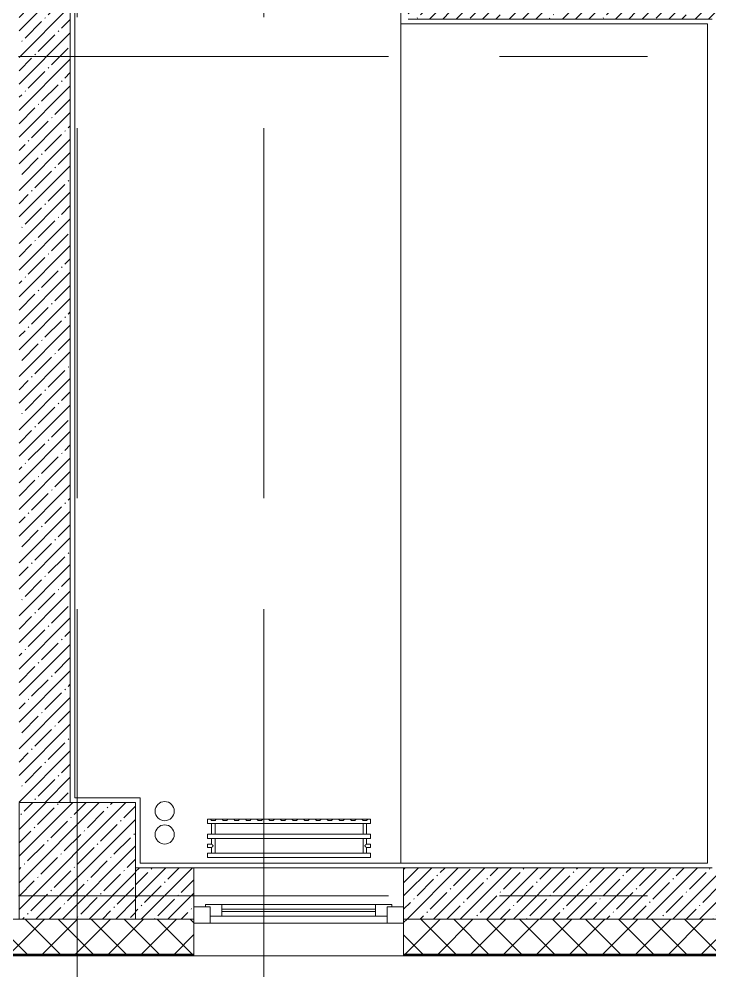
# Model space of a CAD drawing. Header units: millimetres. Extents: x 2623 to 216772, y -8553 to 29000.
# Drawn here: x 48024 to 50989, y -323 to 3760 of the extents above; entities that cross this region are included whole.
import ezdxf

# ---------------------------------------------------------------- set-up
doc = ezdxf.new("R2010")
doc.units = ezdxf.units.MM
doc.linetypes.add('Осевая', pattern=[3175, 634.9999999999999, -476.25, 1587.5, -476.25])
for name, color, linetype, lineweight in [('A-DETL', 7, 'Continuous', 9), ('A-GLAZ', 7, 'Continuous', 9), ('A-WALL', 7, 'Continuous', 9), ('A-WALL-1', 7, 'Continuous', 13), ('I-WALL', 7, 'Continuous', 9), ('S-COLS', 7, 'Continuous', 9), ('Оси', 7, 'Continuous', 9), ('Оси-2', 7, 'Осевая', 9)]:
    doc.layers.add(name, color=color, linetype=linetype, lineweight=lineweight)
doc.layers.add('A-FLOR-1', color=7, linetype='Continuous', lineweight=9, true_color=0xaaaaaa)
doc.layers.add('M-EQPM-1', color=7, linetype='Continuous', lineweight=9, true_color=0xaaaaaa)
pattern_1 = [(45, (-17385.51297542191, 0), (-57.02462636878913, 57.02462636878913), []), (45, (-17328.48797542191, 0), (-57.02462636878913, 57.02462636878913), [100.806, -20.161, 3.353, -16.808])]

# ---------------------------------------------------------------- blocks, each defined once
blk = doc.blocks.new('BSC_Колонна _Прямоугольная - 500х500-V10-План монтажа стен и перегородок 3 этажа в осях 12-23')
at = {"layer": 'S-COLS'}
h = blk.add_hatch(dxfattribs=at)
h.set_pattern_fill('FP_14', color=256, style=0, pattern_type=2)
h.set_pattern_definition([(45, (-65660, -150), (-57.02462636878913, 57.02462636878913), []), (45, (-65602.975, -150), (-57.02462636878913, 57.02462636878913), [100.806, -20.161, 3.353, -16.808])])
h.paths.add_polyline_path([(-249.9999999999172, -249.9999999999995), (250.0000000000731, -249.9999999999908), (250.0000000000774, 249.9999999999951), (-249.9999999999258, 249.9999999999951)])
for p, q in [((250.0000000000001, 250), (-250.0000000000001, 249.9999999999993)), ((-250.0000000000001, 249.9999999999993), (-249.9999999999954, -249.9999999999999)), ((249.9999999999998, -249.999999999992), (250.0000000000001, 250)), ((-249.9999999999954, -249.9999999999999), (249.9999999999998, -249.999999999992))]:
    blk.add_line(p, q, dxfattribs=at)
blk = doc.blocks.new('120_Окно_СКБ_1Ст - 120_Окно_СКБ_1Ст 900х2500_h_-22445987-План монтажа стен и перегородок 3 этажа в осях 12-23')
at = {"layer": 'A-GLAZ'}
for p, q in [((-450.0000000000072, -126.9999999999679), (-450.0000000000072, -56.9999999999578)), ((-450.0000000000072, -56.9999999999578), (-379.9999999999655, -56.99999999995794)), ((449.999999999992, -56.99999999995914), (-450.0000000000076, -56.99999999995769)), ((-379.9999999999655, -56.99999999995794), (-379.9999999999655, -126.9999999999681)), ((380.000000000048, -126.9999999999693), (380.000000000048, -56.99999999995916)), ((380.000000000048, -56.99999999995916), (449.9999999999924, -56.99999999995929)), ((449.9999999999924, -56.99999999995929), (449.9999999999924, -126.9999999999694)), ((379.999999999989, -86.99999999996878), (-380.0000000000107, -86.99999999996635)), ((-380.0000000000107, -86.99999999996635), (-380.0000000000108, -126.9999999999688)), ((-330.0000000000068, -136.9999999999696), (-330.0000000000063, -86.9999999999665)), ((-330.0000000000065, -106.9999999999643), (329.9999999999974, -106.9999999999664)), ((329.9999999999974, -116.9999999999664), (-330.0000000000065, -116.9999999999643)), ((329.9999999999974, -136.9999999999717), (329.9999999999976, -86.99999999996864)), ((379.9999999999889, -126.9999999999713), (379.999999999989, -86.99999999996878)), ((-379.9999999999655, -126.9999999999681), (-450.0000000000072, -126.9999999999679)), ((-450.0000000000076, -126.9999999999679), (-400.0000000000047, -126.999999999968)), ((-380.0000000000108, -126.9999999999688), (-400.000000000007, -126.9999999999688)), ((-400.000000000007, -126.9999999999688), (-400.000000000007, -136.9999999999693)), ((-400.000000000007, -136.9999999999693), (399.999999999997, -136.9999999999719)), ((399.999999999997, -136.9999999999719), (-400.000000000007, -136.9999999999693)), ((449.9999999999924, -126.9999999999694), (380.000000000048, -126.9999999999693)), ((399.999999999997, -126.9999999999714), (379.9999999999889, -126.9999999999713)), ((399.9999999999977, -126.9999999999692), (449.999999999992, -126.9999999999693)), ((399.999999999997, -136.9999999999719), (399.999999999997, -126.9999999999714))]:
    blk.add_line(p, q, dxfattribs=at)
blk = doc.blocks.new('radiator_prado_classic_z_tip_30_po exemplyaru - Classic Z Тип 30-500-V62-План монтажа стен и перегородок 3 этажа в осях 12-23')
at = {"layer": 'M-EQPM-1'}
for p, q in [((-1.353583911622991e-13, 228), (-1.353583911622991e-13, 210)), ((699.9999999999984, 228), (-1.353583911622991e-13, 228)), ((-1.353583911622991e-13, 210), (-1.353583911622991e-13, 228)), ((-1.353583911622991e-13, 228), (12.50000000001118, 228)), ((-1.353583911622991e-13, 210), (699.9999999999984, 210)), ((17.49999999999873, 210), (-1.353583911622991e-13, 210)), ((12.50000000001118, 228), (37.49999999998723, 228)), ((37.49999999998769, 228), (12.49999999998769, 228)), ((12.49999999998769, 228), (37.49999999998769, 228)), ((12.50000000001238, 227.9999999999982), (17.50000000001238, 222.9999999999981)), ((12.49999999998769, 227.9999999999982), (17.50000000001239, 222.9999999999981)), ((32.50000000001238, 222.9999999999981), (17.50000000001238, 222.9999999999981)), ((17.50000000001238, 222.9999999999981), (32.50000000001238, 222.9999999999981)), ((17.50000000006966, 210.0000000000042), (17.50000000006966, 164.0000000000104)), ((17.50000000006966, 210.0000000000042), (17.50000000006966, 164.0000000000104)), ((32.49999999999969, 210), (17.49999999999972, 210)), ((17.49999999999972, 210), (32.49999999999969, 210)), ((18.50480947161702, 210), (17.50000000000026, 210)), ((17.50000000000026, 210), (32.50000000000024, 210.0000000000001)), ((19.69669914110122, 210), (18.50480947161702, 210)), ((31.49519052838454, 210), (18.50480947161817, 210)), ((32.50000000000024, 210.0000000000001), (19.69669914110122, 210)), ((32.50000000001238, 222.9999999999981), (37.50000000001238, 227.9999999999982)), ((37.49999999998769, 227.9999999999982), (32.50000000001238, 222.9999999999981)), ((32.50000000007058, 164.0000000000104), (32.50000000007058, 210.0000000000042)), ((32.50000000007058, 164.0000000000104), (32.50000000007058, 210.0000000000042)), ((667.4999999999902, 210), (32.49999999999979, 210)), ((37.49999999998723, 228), (62.5000000000141, 228)), ((62.5000000000141, 228), (87.49999999998592, 228)), ((87.4999999999877, 228), (62.49999999998769, 228)), ((62.49999999998769, 228), (87.4999999999877, 228)), ((62.50000000001239, 227.9999999999982), (67.50000000001239, 222.9999999999981)), ((62.49999999998769, 227.9999999999982), (67.50000000001239, 222.9999999999981)), ((82.50000000001239, 222.9999999999981), (67.50000000001239, 222.9999999999981)), ((67.50000000001239, 222.9999999999981), (82.50000000001239, 222.9999999999981)), ((82.50000000001239, 222.9999999999981), (87.50000000001239, 227.9999999999982)), ((87.4999999999877, 227.9999999999982), (82.50000000001239, 222.9999999999981)), ((87.49999999998592, 228), (112.5000000000128, 228)), ((112.5000000000128, 228), (137.4999999999888, 228)), ((137.4999999999877, 228), (112.4999999999877, 228)), ((112.4999999999877, 228), (137.4999999999877, 228)), ((112.5000000000124, 227.9999999999982), (117.5000000000124, 222.9999999999981)), ((112.4999999999877, 227.9999999999982), (117.5000000000124, 222.9999999999981)), ((132.5000000000124, 222.9999999999981), (117.5000000000124, 222.9999999999981)), ((117.5000000000124, 222.9999999999981), (132.5000000000124, 222.9999999999981)), ((132.5000000000124, 222.9999999999981), (137.5000000000124, 227.9999999999982)), ((137.4999999999877, 227.9999999999982), (132.5000000000124, 222.9999999999981)), ((137.4999999999888, 228), (162.5000000000115, 228)), ((162.5000000000115, 228), (187.4999999999876, 228)), ((187.4999999999877, 228), (162.4999999999877, 228)), ((162.4999999999877, 228), (187.4999999999877, 228)), ((162.5000000000124, 227.9999999999982), (167.5000000000124, 222.9999999999981)), ((162.4999999999877, 227.9999999999982), (167.5000000000124, 222.9999999999981)), ((182.5000000000124, 222.9999999999981), (167.5000000000124, 222.9999999999981)), ((167.5000000000124, 222.9999999999981), (182.5000000000124, 222.9999999999981)), ((182.5000000000124, 222.9999999999981), (187.5000000000124, 227.9999999999982)), ((187.4999999999877, 227.9999999999982), (182.5000000000124, 222.9999999999981)), ((187.4999999999876, 228), (212.5000000000102, 228)), ((212.5000000000102, 228), (237.4999999999862, 228)), ((237.4999999999877, 228), (212.4999999999877, 228)), ((212.4999999999877, 228), (237.4999999999877, 228)), ((212.5000000000124, 227.9999999999982), (217.5000000000124, 222.9999999999981)), ((212.4999999999877, 227.9999999999982), (217.5000000000124, 222.9999999999981)), ((232.5000000000124, 222.9999999999981), (217.5000000000124, 222.9999999999981)), ((217.5000000000124, 222.9999999999981), (232.5000000000124, 222.9999999999981)), ((232.5000000000124, 222.9999999999981), (237.5000000000124, 227.9999999999982)), ((237.4999999999877, 227.9999999999982), (232.5000000000124, 222.9999999999981)), ((237.4999999999862, 228), (262.5000000000131, 228)), ((262.5000000000131, 228), (287.4999999999891, 228)), ((287.4999999999877, 228), (262.4999999999877, 228)), ((262.4999999999877, 228), (287.4999999999877, 228)), ((262.5000000000124, 227.9999999999982), (267.5000000000124, 222.9999999999981)), ((262.4999999999877, 227.9999999999982), (267.5000000000124, 222.9999999999981)), ((282.5000000000124, 222.9999999999981), (267.5000000000124, 222.9999999999981)), ((267.5000000000124, 222.9999999999981), (282.5000000000124, 222.9999999999981)), ((282.5000000000124, 222.9999999999981), (287.5000000000124, 227.9999999999982)), ((287.4999999999877, 227.9999999999982), (282.5000000000124, 222.9999999999981)), ((287.4999999999891, 228), (312.5000000000118, 228)), ((312.5000000000118, 228), (337.4999999999878, 228)), ((337.4999999999877, 228), (312.4999999999876, 228)), ((312.4999999999876, 228), (337.4999999999877, 228)), ((312.5000000000123, 227.9999999999982), (317.5000000000123, 222.9999999999981)), ((312.4999999999876, 227.9999999999982), (317.5000000000123, 222.9999999999981)), ((332.5000000000123, 222.9999999999981), (317.5000000000123, 222.9999999999981)), ((317.5000000000123, 222.9999999999981), (332.5000000000123, 222.9999999999981)), ((332.5000000000123, 222.9999999999981), (337.5000000000123, 227.9999999999982)), ((337.4999999999877, 227.9999999999982), (332.5000000000123, 222.9999999999981)), ((337.4999999999878, 228), (362.5000000000105, 228)), ((362.5000000000105, 228), (387.4999999999865, 228)), ((387.4999999999877, 228), (362.4999999999877, 228)), ((362.4999999999877, 228), (387.4999999999877, 228)), ((362.5000000000123, 227.9999999999982), (367.5000000000123, 222.9999999999981)), ((362.4999999999877, 227.9999999999982), (367.5000000000123, 222.9999999999981)), ((382.5000000000123, 222.9999999999981), (367.5000000000123, 222.9999999999981)), ((367.5000000000123, 222.9999999999981), (382.5000000000123, 222.9999999999981)), ((382.5000000000123, 222.9999999999981), (387.5000000000123, 227.9999999999982)), ((387.4999999999877, 227.9999999999982), (382.5000000000123, 222.9999999999981)), ((387.4999999999865, 228), (412.5000000000134, 228)), ((412.5000000000134, 228), (437.4999999999895, 228)), ((437.4999999999877, 228), (412.4999999999877, 228)), ((412.4999999999877, 228), (437.4999999999877, 228)), ((412.5000000000123, 227.9999999999982), (417.5000000000123, 222.9999999999981)), ((412.4999999999877, 227.9999999999982), (417.5000000000123, 222.9999999999981)), ((432.5000000000123, 222.9999999999981), (417.5000000000123, 222.9999999999981)), ((417.5000000000123, 222.9999999999981), (432.5000000000123, 222.9999999999981)), ((432.5000000000123, 222.9999999999981), (437.5000000000123, 227.9999999999982)), ((437.4999999999877, 227.9999999999982), (432.5000000000123, 222.9999999999981)), ((437.4999999999895, 228), (462.5000000000122, 228)), ((462.5000000000122, 228), (487.4999999999881, 228)), ((487.4999999999877, 228), (462.4999999999877, 228)), ((462.4999999999877, 228), (487.4999999999877, 228)), ((462.5000000000123, 227.9999999999982), (467.5000000000123, 222.9999999999981)), ((462.4999999999877, 227.9999999999982), (467.5000000000123, 222.9999999999981)), ((482.5000000000123, 222.9999999999981), (467.5000000000123, 222.9999999999981)), ((467.5000000000123, 222.9999999999981), (482.5000000000123, 222.9999999999981)), ((482.5000000000123, 222.9999999999981), (487.5000000000123, 227.9999999999982)), ((487.4999999999877, 227.9999999999982), (482.5000000000123, 222.9999999999981)), ((487.4999999999881, 228), (512.5000000000107, 228)), ((512.5000000000107, 228), (537.4999999999868, 228)), ((537.4999999999876, 228), (512.4999999999876, 228)), ((512.4999999999876, 228), (537.4999999999876, 228)), ((512.5000000000124, 227.9999999999982), (517.5000000000124, 222.9999999999981)), ((512.4999999999876, 227.9999999999982), (517.5000000000124, 222.9999999999981)), ((532.5000000000124, 222.9999999999981), (517.5000000000124, 222.9999999999981)), ((517.5000000000124, 222.9999999999981), (532.5000000000124, 222.9999999999981)), ((532.5000000000124, 222.9999999999981), (537.5000000000124, 227.9999999999982)), ((537.4999999999876, 227.9999999999982), (532.5000000000124, 222.9999999999981)), ((537.4999999999868, 228), (562.5000000000138, 228)), ((562.5000000000138, 228), (587.4999999999856, 228)), ((587.4999999999876, 228), (562.4999999999876, 228)), ((562.4999999999876, 228), (587.4999999999876, 228)), ((562.5000000000124, 227.9999999999982), (567.5000000000124, 222.9999999999981)), ((562.4999999999876, 227.9999999999982), (567.5000000000124, 222.9999999999981)), ((582.5000000000124, 222.9999999999981), (567.5000000000124, 222.9999999999981)), ((567.5000000000124, 222.9999999999981), (582.5000000000124, 222.9999999999981)), ((582.5000000000124, 222.9999999999981), (587.5000000000124, 227.9999999999982)), ((587.4999999999876, 227.9999999999982), (582.5000000000124, 222.9999999999981)), ((587.4999999999856, 228), (612.5000000000124, 228)), ((612.5000000000124, 228), (637.4999999999884, 228)), ((637.4999999999877, 228), (612.4999999999877, 228)), ((612.4999999999877, 228), (637.4999999999877, 228)), ((612.4999999999877, 227.9999999999982), (617.5000000000124, 222.9999999999981)), ((617.5000000000123, 222.9999999999981), (612.5000000000124, 227.9999999999982)), ((632.5000000000124, 222.9999999999981), (617.5000000000123, 222.9999999999981)), ((617.5000000000124, 222.9999999999981), (632.5000000000124, 222.9999999999981)), ((632.5000000000124, 222.9999999999981), (637.5000000000124, 227.9999999999982)), ((637.4999999999877, 227.9999999999982), (632.5000000000124, 222.9999999999981)), ((637.4999999999884, 228), (662.500000000011, 228)), ((662.500000000011, 228), (687.4999999999872, 228)), ((687.4999999999877, 228), (662.4999999999877, 228)), ((662.4999999999877, 228), (687.4999999999877, 228)), ((662.5000000000124, 227.9999999999982), (667.5000000000123, 222.9999999999981)), ((662.4999999999877, 227.9999999999982), (667.5000000000124, 222.9999999999981)), ((682.5000000000124, 222.9999999999981), (667.5000000000123, 222.9999999999981)), ((667.5000000000124, 222.9999999999981), (682.5000000000124, 222.9999999999981)), ((667.5000000000648, 210.0000000000042), (667.5000000000648, 164.000000000019)), ((667.5000000000648, 210.0000000000042), (667.5000000000648, 164.000000000019)), ((682.4999999999922, 210.0000000000022), (667.499999999992, 210.0000000000021)), ((667.499999999992, 210.0000000000021), (682.4999999999922, 210.0000000000022)), ((676.9411428382607, 210.0000000000022), (667.4999999999917, 210.0000000000021)), ((667.4999999999917, 210.0000000000021), (678.7499999999916, 210.0000000000022)), ((681.4951905283759, 210), (668.5048094716095, 210)), ((682.4999999999916, 210.0000000000022), (676.9411428382607, 210.0000000000022)), ((678.7499999999916, 210.0000000000022), (680.3033008588907, 210.0000000000022)), ((680.3033008588907, 210.0000000000022), (682.4999999999916, 210.0000000000022)), ((682.5000000000124, 222.9999999999981), (687.5000000000124, 227.9999999999982)), ((687.4999999999877, 227.9999999999982), (682.5000000000124, 222.9999999999981)), ((682.5000000000657, 164.000000000019), (682.5000000000657, 210.0000000000042)), ((682.5000000000657, 164.000000000019), (682.5000000000657, 210.0000000000042)), ((699.9999999999984, 210), (682.499999999991, 210)), ((687.4999999999872, 228), (699.9999999999984, 228)), ((699.9999999999984, 210), (699.9999999999984, 228)), ((699.9999999999984, 228), (699.9999999999984, 210)), ((700.0000000000052, 164.000000000022), (3.790034952544374e-12, 164.0000000000131)), ((3.790034952544368e-12, 164.0000000000131), (2.980768341629401e-12, 146.0000000000005)), ((2.980768341629401e-12, 146.0000000000005), (3.790034952544368e-12, 164.0000000000131)), ((3.790034952544368e-12, 164.0000000000131), (17.49999999999843, 164.0000000000134)), ((32.49999999999984, 164.0000000000136), (17.49999999999986, 164.0000000000135)), ((17.49999999999986, 164.0000000000134), (17.75555630283186, 164.0000000000134)), ((32.50000000000038, 164.0000000000136), (17.50000000000041, 164.0000000000135)), ((17.50000000000041, 164.0000000000134), (32.50000000000038, 164.0000000000134)), ((17.75555630283186, 164.0000000000134), (18.50480947161659, 164.0000000000134)), ((18.50480947161659, 164.0000000000134), (30.30330085889894, 164.0000000000134)), ((18.5048094716178, 164.0000000000134), (31.49519052838414, 164.0000000000136)), ((30.30330085889894, 164.0000000000134), (32.49999999999984, 164.0000000000134)), ((32.49999999999928, 164.0000000000136), (667.4999999999884, 164.0000000000216)), ((676.9411428382612, 164.0000000000218), (667.4999999999923, 164.0000000000217)), ((667.4999999999923, 164.0000000000216), (682.4999999999922, 164.0000000000217)), ((682.4999999999918, 164.0000000000218), (667.4999999999917, 164.0000000000217)), ((667.4999999999917, 164.0000000000216), (682.4999999999918, 164.0000000000217)), ((668.5048094716078, 164.0000000000216), (681.4951905283743, 164.0000000000218)), ((680.3033008588914, 164.0000000000218), (676.9411428382612, 164.0000000000218)), ((681.4951905283755, 164.0000000000218), (680.3033008588914, 164.0000000000218)), ((682.2444436971602, 164.0000000000218), (681.4951905283755, 164.0000000000218)), ((682.4999999999922, 164.0000000000218), (682.2444436971602, 164.0000000000218)), ((682.4999999999894, 164.0000000000218), (700.0000000000052, 164.000000000022)), ((700.0000000000055, 146.000000000022), (700.0000000000052, 164.000000000022)), ((700.0000000000052, 164.000000000022), (700.0000000000055, 146.000000000022)), ((3.011724203361148e-12, 146.0000000000005), (700.0000000000055, 146.000000000022)), ((17.49999999999751, 146.000000000001), (2.97788460557058e-12, 146.0000000000005)), ((17.50000000006966, 146.0000000000014), (17.50000000006966, 121.5005832578202)), ((17.50000000006966, 146.0000000000014), (17.50000000006966, 121.4999999999984)), ((17.49999999999992, 146.0000000000011), (32.49999999999989, 146.0000000000011)), ((17.75555630283193, 146.0000000000014), (17.49999999999992, 146.0000000000014)), ((17.50000000000047, 146.0000000000011), (17.75555630283239, 146.0000000000011)), ((32.50000000000045, 146.0000000000015), (17.50000000000047, 146.0000000000014)), ((18.50480947161667, 146.0000000000014), (17.75555630283193, 146.0000000000014)), ((17.75555630283239, 146.0000000000011), (18.50480947161706, 146.0000000000011)), ((19.69669914110086, 146.0000000000014), (18.50480947161667, 146.0000000000014)), ((18.50480947161706, 146.0000000000011), (32.50000000000045, 146.0000000000011)), ((31.49519052838332, 146.0000000000014), (18.50480947161695, 146.0000000000011)), ((21.24999999999998, 146.0000000000014), (19.69669914110086, 146.0000000000014)), ((23.05885716173107, 146.0000000000014), (21.24999999999998, 146.0000000000014)), ((24.99999999999998, 146.0000000000014), (23.05885716173107, 146.0000000000014)), ((26.94114283826887, 146.0000000000014), (24.99999999999998, 146.0000000000014)), ((28.74999999999994, 146.0000000000015), (26.94114283827331, 146.0000000000014)), ((30.30330085889904, 146.0000000000015), (28.74999999999994, 146.0000000000015)), ((31.49519052838321, 146.0000000000015), (30.30330085889904, 146.0000000000015)), ((32.24444369716792, 146.0000000000015), (31.49519052838321, 146.0000000000015)), ((32.49999999999989, 146.0000000000015), (32.24444369716792, 146.0000000000015)), ((32.50000000007058, 82.00000000001168), (32.50000000007058, 146.0000000000014)), ((32.50000000007058, 82.00000000001168), (32.50000000007058, 146.0000000000014)), ((667.4999999999887, 146.000000000021), (32.49999999999856, 146.0000000000015)), ((667.5000000000648, 146.0000000000231), (667.5000000000648, 82.00000000002034)), ((667.5000000000648, 146.0000000000231), (667.5000000000648, 82.00000000002034)), ((667.4999999999923, 146.000000000021), (682.4999999999924, 146.0000000000211)), ((682.4999999999924, 146.0000000000215), (667.4999999999923, 146.0000000000214)), ((667.499999999992, 146.000000000021), (682.4999999999918, 146.0000000000211)), ((682.4999999999918, 146.0000000000215), (667.499999999992, 146.0000000000214)), ((681.4951905283745, 146.0000000000214), (668.504809471608, 146.0000000000211)), ((682.5000000000657, 121.500000000007), (682.5000000000657, 146.0000000000231)), ((682.5000000000657, 121.500000000007), (682.5000000000657, 146.0000000000231)), ((700.0000000000055, 146.000000000022), (682.4999999999897, 146.0000000000215)), ((17.50000000006966, 121.5005832578202), (7.363496479229071e-11, 121.5005832578202)), ((17.50000000006966, 121.4999999999984), (7.363496479229071e-11, 121.4999999999984)), ((-1.015187933717312e-13, 121.4999999999997), (-1.015187933717312e-13, 121.2444436971677)), ((-1.015187933717312e-13, 106.4999999999996), (-1.015187933717312e-13, 121.4999999999997)), ((-1.165582281078768e-14, 121.2450269549899), (-1.505095038923698e-14, 120.4957737862051)), ((9.059763036548116e-15, 120.4957737862051), (8.248008404167683e-16, 121.2450269549898)), ((8.248008404167683e-16, 121.2450269549898), (-1.165582281078768e-14, 121.2450269549899)), ((-1.015187933717312e-13, 121.2444436971677), (-1.015187933717312e-13, 106.7555563028317)), ((-1.505207352083505e-14, 120.4952933092115), (-1.619491011567433e-14, 119.303884116721)), ((1.790278780956202e-14, 119.3038841167209), (9.063989830944599e-15, 120.4952933092115)), ((-1.619490212485079e-14, 119.3033627524967), (-1.500974302522585e-14, 117.7505832578219)), ((2.675123763496699e-14, 117.7505832578218), (1.790614759444643e-14, 119.3033627524967)), ((-1.500898969456303e-14, 117.7500349462617), (-1.15762162965244e-14, 115.9417260960908)), ((3.50021052799164e-14, 115.9417260960907), (2.675402614754281e-14, 117.7500349462617)), ((-1.157486653357033e-14, 115.9411562188376), (-6.128319101959813e-15, 114.0005832578219)), ((4.209310774961041e-14, 114.0005832578218), (3.500443666476734e-14, 115.9411562188375)), ((-6.126413545124231e-15, 113.9999932836935), (9.626833677345343e-16, 112.0594404195529)), ((4.754100494417506e-14, 112.0594404195529), (4.209501315725102e-14, 113.9999932836935)), ((9.651853690041868e-16, 112.0588288792925), (9.213551012683942e-15, 110.2505832578218)), ((5.097453167287652e-14, 110.2505832578218), (4.754245321478359e-14, 112.0588288792925)), ((9.216798383108801e-15, 110.2499447691657), (1.80620008380889e-14, 108.6972823989227)), ((5.215969876332502e-14, 108.6972823989227), (5.097540864870687e-14, 110.2499447691657)), ((1.806637939383802e-14, 108.6966030207544), (3.51399878072341e-14, 106.7561395606538)), ((4.762061145843847e-14, 106.7561395606538), (5.215970868147802e-14, 108.6966030207544)), ((3.51399878072341e-14, 106.7561395606538), (4.762061145843847e-14, 106.7561395606538)), ((-1.015187933717312e-13, 106.7555563028317), (-1.015187933717312e-13, 106.4999999999996)), ((7.363496479229071e-11, 106.5005832578236), (17.50000000006966, 106.5005832578236)), ((7.363496479229071e-11, 106.5000000000018), (17.50000000006966, 106.5000000000018)), ((700.0000000000063, 82.00000000002015), (5.008260473005066e-12, 82.00000000001127)), ((4.974420875214485e-12, 82.00000000001127), (3.113242996732872e-12, 64.00000000000118)), ((3.113242996732872e-12, 64.00000000000118), (4.974420875214485e-12, 82.00000000001127)), ((4.974420875214485e-12, 82.00000000001127), (17.49999999999961, 82.0000000000115)), ((17.50000000006966, 106.5000000000018), (17.50000000006966, 82.00000000001168)), ((17.50000000006966, 106.5000000000018), (17.50000000006966, 82.00000000001168)), ((32.5000000000001, 82.0000000000117), (17.50000000000013, 82.00000000001167)), ((17.50000000000013, 82.0000000000115), (17.75555630283213, 82.0000000000115)), ((32.50000000000065, 82.0000000000117), (17.50000000000068, 82.00000000001167)), ((17.50000000000068, 82.0000000000115), (32.50000000000065, 82.00000000001153)), ((17.75555630283213, 82.0000000000115), (18.50480947161686, 82.0000000000115)), ((18.50480947161686, 82.0000000000115), (23.05885716173123, 82.00000000001151)), ((18.50480947161898, 82.00000000001151), (31.49519052838532, 82.00000000001168)), ((23.05885716173123, 82.00000000001151), (25.00000000000013, 82.00000000001151)), ((25.00000000000013, 82.00000000001151), (30.30330085889921, 82.00000000001153)), ((30.30330085889921, 82.00000000001153), (31.49519052838339, 82.00000000001153)), ((31.49519052838339, 82.00000000001153), (32.5000000000001, 82.00000000001153)), ((32.50000000000045, 82.00000000001168), (667.4999999999895, 82.00000000001975)), ((682.2444436971605, 82.00000000001994), (667.4999999999925, 82.0000000000199)), ((667.4999999999925, 82.00000000001974), (682.4999999999924, 82.00000000001977)), ((682.4999999999922, 82.00000000001994), (667.499999999992, 82.0000000000199)), ((667.499999999992, 82.00000000001974), (682.4999999999922, 82.00000000001977)), ((668.5048094716091, 82.00000000001975), (681.4951905283754, 82.00000000001992)), ((682.4999999999924, 82.00000000001994), (682.2444436971605, 82.00000000001994)), ((700.0000000000705, 121.500000000007), (682.5000000000657, 121.500000000007)), ((700.0000000000705, 121.4999999999984), (682.5000000000657, 121.4999999999984)), ((682.5000000000657, 82.00000000002034), (682.5000000000657, 106.5000000000104)), ((682.5000000000657, 106.5000000000104), (700.0000000000705, 106.5000000000104)), ((682.5000000000657, 82.00000000002034), (682.5000000000657, 106.5000000000018)), ((682.5000000000657, 106.5000000000018), (700.0000000000705, 106.5000000000018)), ((682.4999999999905, 82.00000000001994), (700.0000000000063, 82.00000000002015)), ((699.9999999999999, 121.5000000000102), (699.9999999999999, 106.5000000000102)), ((699.9999999999999, 121.2444436971782), (699.9999999999999, 121.5000000000102)), ((699.9999999999999, 121.500000000001), (699.9999999999999, 121.2444436971691)), ((699.9999999999999, 121.244443697169), (699.9999999999999, 121.500000000001)), ((699.9999999999999, 106.7555563028422), (699.9999999999999, 121.2444436971782)), ((699.9999999999999, 121.2444436971691), (699.9999999999999, 106.755556302833)), ((699.9999999999999, 106.755556302833), (699.9999999999999, 121.244443697169)), ((699.9999999999999, 106.5000000000102), (699.9999999999999, 106.7555563028422)), ((699.9999999999999, 106.755556302833), (699.9999999999999, 106.500000000001)), ((699.9999999999999, 106.500000000001), (699.9999999999999, 106.755556302833)), ((700.0000000000066, 64.00000000002014), (700.0000000000063, 82.00000000002015)), ((700.0000000000063, 82.00000000002015), (700.0000000000066, 64.00000000002014)), ((700.0000000000066, 64.00000000002014), (3.113242996732879e-12, 64.00000000000118)), ((3.147082594523447e-12, 64.00000000000118), (700.0000000000066, 64.00000000002014))]:
    blk.add_line(p, q, dxfattribs=at)
for points, knots in [([(17.77205081869683, 121.2285324391265), (17.72826486787363, 121.2710248955809), (17.65050420164443, 121.3447312140483), (17.53627309010234, 121.4551101151464), (17.50000000000001, 121.4939586576112), (17.5, 121.5005832578219)], [0.8571428571428571, 0.8571428571428571, 0.8571428571428571, 0.8571428571428571, 0.8928571428571428, 0.9285714285714286, 1, 1, 1, 1]), ([(17.5, 121.5005832578219), (17.5, 121.4939586576107), (17.53627309007833, 121.4551101150913), (17.65050420168423, 121.3447312141364), (17.72826486778548, 121.2710248953802), (17.77205081869653, 121.2285324391239)], [0, 0, 0, 0, 0.07142857142857142, 0.1071428571428571, 0.1428571428571428, 0.1428571428571428, 0.1428571428571428, 0.1428571428571428]), ([(17.50000000000056, 121.4999999999997), (17.50658097928878, 121.4999999999997), (17.54537608437393, 121.4637652164756), (17.65570946138091, 121.3496068684272), (17.72939927606513, 121.2718840036124), (17.77188736218061, 121.2281126378194)], [0, 0, 0, 0, 0.07142857142857142, 0.1071428571428571, 0.1428571428571428, 0.1428571428571428, 0.1428571428571428, 0.1428571428571428]), ([(24.9999999999999, 113.9999999999996), (24.5154124925356, 114.4782986486764), (23.5570709230076, 115.446036417837), (22.37279159291939, 116.6265242932587), (21.57212273970964, 117.4283254406884), (21.1228870658762, 117.8746504523324), (20.79508006356451, 118.2050909946771), (20.47327855672152, 118.5284996921098), (20.15633101619165, 118.8427417028127), (19.84864397022449, 119.1481414199511), (19.55565359229878, 119.4445139697822), (19.27311941757149, 119.7294249439335), (18.99902580724917, 120.0001204132718), (18.74045144187919, 120.2557385648147), (18.50548347321281, 120.4945058166292), (18.28908084884501, 120.7147719850961), (18.08758178440262, 120.9133014856642), (17.91063797935412, 121.0869786742358), (17.76624418306501, 121.2330225710535), (17.65570946147128, 121.349606868467), (17.54537608431999, 121.4637652164517), (17.50658097928885, 121.4999999999997), (17.50000000000056, 121.4999999999997)], [0, 0, 0, 0, 0.1428571428571428, 0.2857142857142857, 0.3571428571428571, 0.3928571428571428, 0.4285714285714285, 0.4642857142857143, 0.5, 0.5357142857142857, 0.5714285714285714, 0.6071428571428571, 0.6428571428571428, 0.6785714285714286, 0.7142857142857143, 0.75, 0.7857142857142857, 0.8214285714285714, 0.8571428571428571, 0.8928571428571428, 0.9285714285714286, 1, 1, 1, 1]), ([(17.50000000000061, 106.4999999999996), (17.50658097928889, 106.4999999999996), (17.54537608437412, 106.5362347835236), (17.65570946138119, 106.6503931315721), (17.76624418340758, 106.7669774287942), (17.91063797807424, 106.9130213263298), (18.08758178917988, 107.0866985122214), (18.28908083101611, 107.2852280227919), (18.50548353975142, 107.5054941539293), (18.74045119355389, 107.7442615450593), (18.99902673401191, 107.9998791766692), (19.27311595884583, 108.2705765864241), (19.55566650043859, 108.5554803188423), (19.8485957963907, 108.8518798951891), (20.25914913905216, 109.2589450322669), (20.6860660244971, 109.6846493467433), (21.12284011079491, 110.125370323555), (21.57214950849431, 110.571662715113), (22.37277228428779, 111.3734842500964), (23.55707794432822, 112.5539604754874), (24.51541249253561, 113.5217013513229), (24.9999999999999, 113.9999999999996)], [0, 0, 0, 0, 0.07142857142857142, 0.1071428571428571, 0.1428571428571428, 0.1785714285714285, 0.2142857142857143, 0.25, 0.2857142857142857, 0.3214285714285714, 0.3571428571428571, 0.3928571428571428, 0.4285714285714285, 0.4642857142857143, 0.5, 0.5714285714285714, 0.6071428571428571, 0.6428571428571428, 0.7142857142857143, 0.8571428571428571, 1, 1, 1, 1]), ([(17.50000000000005, 106.5005832578219), (17.50000000000005, 106.5072078580326), (17.53627309007842, 106.5460564005515), (17.65050420168443, 106.6564353015054), (17.72826486778577, 106.7301416202612), (17.77205081869687, 106.7726340765173)], [0, 0, 0, 0, 0.07142857142857142, 0.1071428571428571, 0.1428571428571428, 0.1428571428571428, 0.1428571428571428, 0.1428571428571428]), ([(17.77205081869658, 106.7726340765199), (17.72826486787343, 106.7301416200652), (17.65050420164432, 106.6564353015974), (17.53627309010238, 106.5460564004985), (17.50000000000004, 106.507207858033), (17.50000000000005, 106.5005832578219)], [0.8571428571428571, 0.8571428571428571, 0.8571428571428571, 0.8571428571428571, 0.8928571428571428, 0.9285714285714286, 1, 1, 1, 1]), ([(17.77188736218067, 106.7718873621799), (17.72939927586689, 106.7281159964747), (17.65570946147111, 106.6503931315322), (17.54537608431992, 106.5362347835476), (17.50658097928884, 106.4999999999996), (17.50000000000061, 106.4999999999997)], [0.8571428571428571, 0.8571428571428571, 0.8571428571428571, 0.8571428571428571, 0.8928571428571428, 0.9285714285714286, 1, 1, 1, 1]), ([(17.77188736218061, 121.2281126378194), (17.8143754482961, 121.1843412720265), (17.91063797807383, 121.0869786736695), (18.08758178917944, 120.9133014877778), (18.28908083101562, 120.7147719772074), (18.50548353975088, 120.49450584607), (18.74045119355334, 120.2557384549397), (18.99902673401133, 120.00012082333), (19.2731159588452, 119.7294234135749), (19.55566650043793, 119.4445196811567), (19.84859579638998, 119.1481201048097), (20.25914913905131, 118.7410549677319), (20.6860660244961, 118.3153506532554), (21.12284011079381, 117.8746296764435), (21.57214950849308, 117.4283372848854), (22.37277228428652, 116.6265157499019), (23.08335568030909, 115.9182300146655), (23.55980044936905, 115.4401995506285)], [0.1428571428571428, 0.1428571428571428, 0.1428571428571428, 0.1428571428571428, 0.1785714285714285, 0.2142857142857143, 0.25, 0.2857142857142857, 0.3214285714285714, 0.3571428571428571, 0.3928571428571428, 0.4285714285714285, 0.4642857142857143, 0.5, 0.5714285714285714, 0.6071428571428571, 0.6428571428571428, 0.7142857142857143, 0.8571428571428571, 0.8571428571428571, 0.8571428571428571, 0.8571428571428571]), ([(17.77205081869687, 106.7726340765173), (17.81583676960797, 106.8151265327734), (17.91321990715103, 106.9113900390422), (18.08688464574743, 107.0883146555906), (18.28537740670704, 107.2897937230739), (18.50561765108908, 107.5061925473217), (18.74440042247478, 107.7411840680911), (19.0000521367527, 107.9997953474844), (19.27079593174844, 108.2739241519653), (19.55573556139717, 108.5565038519407), (19.85215653317395, 108.8494546976848), (20.25924924868529, 109.2600371525615), (20.57853686796363, 109.5802345707426), (20.79639039581497, 109.7969736536292)], [0.1428571428571428, 0.1428571428571428, 0.1428571428571428, 0.1428571428571428, 0.1785714285714285, 0.2142857142857143, 0.25, 0.2857142857142857, 0.3214285714285714, 0.3571428571428571, 0.3928571428571428, 0.4285714285714285, 0.4642857142857143, 0.5, 0.5714285714285714, 0.5714285714285714, 0.5714285714285714, 0.5714285714285714]), ([(19.55764911841529, 119.4429341394017), (19.65454255198602, 119.3470123817816), (19.85215653317013, 119.1517118179518), (20.25924924868059, 118.7411293630746), (20.57853686795809, 118.4209319448926), (20.79639039580881, 118.2041928620055)], [0.4285714285714285, 0.4285714285714285, 0.4285714285714285, 0.4285714285714285, 0.4642857142857143, 0.5, 0.5714285714285714, 0.5714285714285714, 0.5714285714285714, 0.5714285714285714]), ([(22.14672684227259, 111.1467268422729), (21.91526653394125, 110.915303622496), (21.57212273970856, 110.5716745593118), (21.12288706587522, 110.1253495476677), (20.90434906433414, 109.9050558527712), (20.79608097947505, 109.7960809794749)], [0.2857142857142857, 0.2857142857142857, 0.2857142857142857, 0.2857142857142857, 0.3571428571428571, 0.3928571428571428, 0.4285714285714285, 0.4285714285714285, 0.4285714285714285, 0.4285714285714285]), ([(22.14691847804612, 116.8536647797883), (21.91552488274433, 117.0850959532892), (21.57193238071301, 117.4282047920819), (21.12564743089362, 117.8774002217724), (20.90536326221633, 118.0959273064166), (20.79639039581495, 118.2041928620146)], [0.2857142857142857, 0.2857142857142857, 0.2857142857142857, 0.2857142857142857, 0.3571428571428571, 0.3928571428571428, 0.4285714285714285, 0.4285714285714285, 0.4285714285714285, 0.4285714285714285]), ([(20.79639039580881, 118.2041928620055), (20.90531715973417, 118.0958233205619), (21.12566824508442, 117.8774471689586), (21.5719205146665, 117.4281780277817), (21.9155217703316, 117.0850889331362), (22.14691847803473, 116.8536647797748)], [0.5714285714285714, 0.5714285714285714, 0.5714285714285714, 0.5714285714285714, 0.6071428571428571, 0.6428571428571428, 0.7142857142857143, 0.7142857142857143, 0.7142857142857143, 0.7142857142857143]), ([(20.79639039581497, 109.7969736536292), (20.90531715974064, 109.9053431950725), (21.12566824509153, 110.1237193466754), (21.57192051467499, 110.5729884878512), (21.91552177034095, 110.9160775824961), (22.14691847804616, 111.1475017358556)], [0.5714285714285714, 0.5714285714285714, 0.5714285714285714, 0.5714285714285714, 0.6071428571428571, 0.6428571428571428, 0.7142857142857143, 0.7142857142857143, 0.7142857142857143, 0.7142857142857143]), ([(22.14691847803472, 111.1475017358691), (21.91552488273502, 110.9160705623663), (21.57193238070458, 110.5729617235729), (21.12564743088656, 110.1237662938812), (20.90536326220991, 109.9052392092365), (20.79639039580885, 109.7969736536383)], [0.2857142857142857, 0.2857142857142857, 0.2857142857142857, 0.2857142857142857, 0.3571428571428571, 0.3928571428571428, 0.4285714285714285, 0.4285714285714285, 0.4285714285714285, 0.4285714285714285]), ([(674.9999999999972, 114.0000000000102), (675.478324669958, 114.4846110905421), (676.4460645319085, 115.4429588998419), (677.6263517812133, 116.6270342437486), (678.4280676192852, 117.4276215342659), (678.874352569104, 117.8768169639568), (679.2047788221192, 118.2046075909235), (679.528189767511, 118.5264102975452), (679.8424442343139, 118.8433714759897), (680.1478648212666, 119.1510803944006), (680.444258716691, 119.4440923118608), (680.7292056014263, 119.7266556477195), (680.9999474524271, 120.0007888369524), (681.2555996875965, 120.2593989414552), (681.4943823194095, 120.4943907770359), (681.7146226011891, 120.7107895169303), (681.9131153521282, 120.9122686070164), (682.0867800934092, 121.0891932175088), (682.2328547990046, 121.2335884785343), (682.3494957983479, 121.3441479562357), (682.4637269098898, 121.4545268573341), (682.4999999999924, 121.4933753997993), (682.4999999999924, 121.5000000000102)], [0, 0, 0, 0, 0.1428571428571428, 0.2857142857142857, 0.3571428571428571, 0.3928571428571428, 0.4285714285714285, 0.4642857142857143, 0.5, 0.5357142857142857, 0.5714285714285714, 0.6071428571428571, 0.6428571428571428, 0.6785714285714286, 0.7142857142857143, 0.75, 0.7857142857142857, 0.8214285714285714, 0.8571428571428571, 0.8928571428571428, 0.9285714285714286, 1, 1, 1, 1]), ([(682.4999999999924, 106.5000000000102), (682.4999999999924, 106.5066246002211), (682.4637269099139, 106.5454731427403), (682.3494957983081, 106.6558520436947), (682.2328547991563, 106.7664115218286), (682.0867800928417, 106.910806781232), (681.9131153542456, 107.0877313977804), (681.7146225932865, 107.2892104652641), (681.4943823489047, 107.5056092895119), (681.255599577519, 107.7406008102816), (680.9999478632417, 107.9992120896749), (680.7292040682463, 108.273340894156), (680.4442644385979, 108.5559205941316), (680.1478434668218, 108.848871439876), (679.7407507513105, 109.2594538947528), (679.3150339256068, 109.6863837856617), (678.874331754906, 110.1231360888677), (678.4280794853232, 110.5724052300439), (677.6263432221047, 111.3729464508827), (676.4460676443113, 112.5570481203198), (675.478324669958, 113.5153889094783), (674.9999999999972, 114.0000000000102)], [0, 0, 0, 0, 0.07142857142857142, 0.1071428571428571, 0.1428571428571428, 0.1785714285714285, 0.2142857142857143, 0.25, 0.2857142857142857, 0.3214285714285714, 0.3571428571428571, 0.3928571428571428, 0.4285714285714285, 0.4642857142857143, 0.5, 0.5714285714285714, 0.6071428571428571, 0.6428571428571428, 0.7142857142857143, 0.8571428571428571, 1, 1, 1, 1]), ([(682.2279491812957, 121.2279491813138), (682.1841632303846, 121.1854567250576), (682.0867800928417, 121.0891932187887), (681.9131153542454, 120.9122686022402), (681.7146225932863, 120.7107895347567), (681.4943823489043, 120.4943907105089), (681.2555995775191, 120.2593991897391), (680.999947863241, 120.0007879103459), (680.7292040682464, 119.7266591058648), (680.4442644385972, 119.4440794058893), (680.1478434668215, 119.1511285601449), (679.7407507513097, 118.7405461052683), (679.3150339256067, 118.3136162143596), (678.8743317549054, 117.8768639111536), (678.4280794853229, 117.4275947699773), (677.6263432221039, 116.6270535491386), (676.9181778754274, 115.9165925474769), (676.4401870162803, 115.4401870162998)], [0.1428571428571428, 0.1428571428571428, 0.1428571428571428, 0.1428571428571428, 0.1785714285714285, 0.2142857142857143, 0.25, 0.2857142857142857, 0.3214285714285714, 0.3571428571428571, 0.3928571428571428, 0.4285714285714285, 0.4642857142857143, 0.5, 0.5714285714285714, 0.6071428571428571, 0.6428571428571428, 0.7142857142857143, 0.8571428571428571, 0.8571428571428571, 0.8571428571428571, 0.8571428571428571]), ([(682.2279491812953, 121.2279491813044), (682.1841632303845, 121.1854567250482), (682.0867800928413, 121.0891932187793), (681.9131153542453, 120.9122686022309), (681.7146225932855, 120.7107895347472), (681.4943823489042, 120.4943907104994), (681.2555995775186, 120.2593991897297), (680.9999478632415, 120.0007879103364), (680.7292040682455, 119.7266591058553), (680.4442644385977, 119.4440794058796), (680.1478434668207, 119.1511285601353), (679.7407507513101, 118.7405461052586), (679.3150339256068, 118.3136162143498), (678.8743317549056, 117.8768639111438), (678.4280794853229, 117.4275947699677), (677.6263432221045, 116.6270535491291), (676.9181778754287, 115.9165925474666), (676.4401870162817, 115.4401870162895)], [0.1428571428571428, 0.1428571428571428, 0.1428571428571428, 0.1428571428571428, 0.1785714285714285, 0.2142857142857143, 0.25, 0.2857142857142857, 0.3214285714285714, 0.3571428571428571, 0.3928571428571428, 0.4285714285714285, 0.4642857142857143, 0.5, 0.5714285714285714, 0.6071428571428571, 0.6428571428571428, 0.7142857142857143, 0.8571428571428571, 0.8571428571428571, 0.8571428571428571, 0.8571428571428571]), ([(676.4401870162801, 115.4401870162909), (676.9181794316287, 115.9165890373972), (677.6263517812127, 116.6270342437404), (678.4280676192841, 117.4276215342575), (678.874352569103, 117.8768169639483), (679.2047788221184, 118.2046075909148), (679.5281897675104, 118.5264102975366), (679.8424442343133, 118.8433714759811), (680.1478648212661, 119.1510803943919), (680.4442587166907, 119.4440923118522), (680.7292056014256, 119.7266556477107), (680.9999474524266, 120.0007888369437), (681.255599687596, 120.2593989414463), (681.4943823194088, 120.4943907770271), (681.7146226011891, 120.7107895169215), (681.9131153521273, 120.9122686070074), (682.0867800934091, 121.0891932174998), (682.1841632304723, 121.1854567248501), (682.2279491812953, 121.2279491813046)], [0.1428571428571428, 0.1428571428571428, 0.1428571428571428, 0.1428571428571428, 0.2857142857142857, 0.3571428571428571, 0.3928571428571428, 0.4285714285714285, 0.4642857142857143, 0.5, 0.5357142857142857, 0.5714285714285714, 0.6071428571428571, 0.6428571428571428, 0.6785714285714286, 0.7142857142857143, 0.75, 0.7857142857142857, 0.8214285714285714, 0.8571428571428571, 0.8571428571428571, 0.8571428571428571, 0.8571428571428571]), ([(677.8530815219533, 111.1469184780485), (678.084475117254, 110.9154873045468), (678.4280676192845, 110.5723784657538), (678.8743525691034, 110.1231830360629), (679.2047788221187, 109.7953924090965), (679.5281897675106, 109.4735897024746), (679.8424442343137, 109.1566285240301), (680.1478648212662, 108.8489196056193), (680.4442587166913, 108.5559076881591), (680.7292056014263, 108.2733443523005), (680.9999474524271, 107.9992111630675), (681.2555996875965, 107.740601058565), (681.4943823194093, 107.5056092229842), (681.7146226011894, 107.2892104830897), (681.9131153521281, 107.0877313930039), (682.0867800934092, 106.9108067825115), (682.1841632304727, 106.8145432751612), (682.2279491812959, 106.7720508187067)], [0.2857142857142857, 0.2857142857142857, 0.2857142857142857, 0.2857142857142857, 0.3571428571428571, 0.3928571428571428, 0.4285714285714285, 0.4642857142857143, 0.5, 0.5357142857142857, 0.5714285714285714, 0.6071428571428571, 0.6428571428571428, 0.6785714285714286, 0.7142857142857143, 0.75, 0.7857142857142857, 0.8214285714285714, 0.8571428571428571, 0.8571428571428571, 0.8571428571428571, 0.8571428571428571]), ([(677.8530815219539, 111.14691847804), (678.0844751172544, 110.9154873045382), (678.4280676192852, 110.5723784657451), (678.8743525691033, 110.1231830360543), (679.2047788221191, 109.7953924090877), (679.5281897675106, 109.4735897024658), (679.8424442343136, 109.1566285240213), (680.1478648212665, 108.8489196056105), (680.3454607515495, 108.6535783273037), (680.4423508815761, 108.5576491184172)], [0.2857142857142857, 0.2857142857142857, 0.2857142857142857, 0.2857142857142857, 0.3571428571428571, 0.3928571428571428, 0.4285714285714285, 0.4642857142857143, 0.5, 0.5357142857142857, 0.5714285714285714, 0.5714285714285714, 0.5714285714285714, 0.5714285714285714]), ([(682.2279491812957, 106.7720508186975), (682.1841632303845, 106.8145432749537), (682.0867800928413, 106.9108067812225), (681.9131153542454, 107.0877313977711), (681.7146225932856, 107.2892104652546), (681.494382348904, 107.5056092895024), (681.2555995775186, 107.7406008102721), (680.999947863241, 107.9992120896654), (680.7292040682456, 108.2733408941465), (680.4442644385973, 108.555920594122), (680.1478434668207, 108.8488714398663), (679.7407507513102, 109.2594538947431), (679.3150339256057, 109.6863837856519), (678.8743317549051, 110.1231360888578), (678.4280794853225, 110.5724052300339), (678.0844782296575, 110.915494324679), (677.8530815219535, 111.1469184780392)], [0.1428571428571428, 0.1428571428571428, 0.1428571428571428, 0.1428571428571428, 0.1785714285714285, 0.2142857142857143, 0.25, 0.2857142857142857, 0.3214285714285714, 0.3571428571428571, 0.3928571428571428, 0.4285714285714285, 0.4642857142857143, 0.5, 0.5714285714285714, 0.6071428571428571, 0.6428571428571428, 0.7142857142857143, 0.7142857142857143, 0.7142857142857143, 0.7142857142857143]), ([(682.4999999999924, 121.5000000000102), (682.4999999999924, 121.4933753997993), (682.4637269099139, 121.4545268572801), (682.3494957983079, 121.344147956326), (682.2717351322066, 121.27044163757), (682.2279491812957, 121.2279491813138)], [0, 0, 0, 0, 0.07142857142857142, 0.1071428571428571, 0.1428571428571428, 0.1428571428571428, 0.1428571428571428, 0.1428571428571428]), ([(682.4999999999919, 121.500000000001), (682.4999999999919, 121.4933753997901), (682.4637269099137, 121.4545268572709), (682.3494957983074, 121.3441479563166), (682.2717351322065, 121.2704416375607), (682.2279491812953, 121.2279491813044)], [0, 0, 0, 0, 0.07142857142857142, 0.1071428571428571, 0.1428571428571428, 0.1428571428571428, 0.1428571428571428, 0.1428571428571428]), ([(682.2279491812953, 121.2279491813046), (682.2717351321185, 121.2704416377591), (682.3494957983476, 121.3441479562266), (682.4637269098897, 121.454526857325), (682.4999999999919, 121.4933753997902), (682.4999999999919, 121.500000000001)], [0.8571428571428571, 0.8571428571428571, 0.8571428571428571, 0.8571428571428571, 0.8928571428571428, 0.9285714285714286, 1, 1, 1, 1]), ([(682.2279491812959, 106.7720508187067), (682.271735132119, 106.7295583622522), (682.349495798348, 106.6558520437846), (682.4637269098898, 106.5454731426863), (682.4999999999925, 106.506624600221), (682.4999999999924, 106.5000000000102)], [0.8571428571428571, 0.8571428571428571, 0.8571428571428571, 0.8571428571428571, 0.8928571428571428, 0.9285714285714286, 1, 1, 1, 1]), ([(682.2279491812956, 106.7720508186976), (682.2717351321186, 106.7295583622432), (682.3494957983477, 106.6558520437757), (682.4637269098897, 106.5454731426771), (682.4999999999923, 106.506624600212), (682.4999999999919, 106.500000000001)], [0.8571428571428571, 0.8571428571428571, 0.8571428571428571, 0.8571428571428571, 0.8928571428571428, 0.9285714285714286, 1, 1, 1, 1]), ([(682.4999999999919, 106.500000000001), (682.4999999999919, 106.5066246002119), (682.4637269099138, 106.5454731427311), (682.349495798308, 106.6558520436853), (682.2717351322067, 106.7295583624413), (682.2279491812957, 106.7720508186975)], [0, 0, 0, 0, 0.07142857142857142, 0.1071428571428571, 0.1428571428571428, 0.1428571428571428, 0.1428571428571428, 0.1428571428571428])]:
    blk.add_open_spline(points, degree=3, knots=knots, dxfattribs=at)
for points in [[(18.50857769726213, 107.5085776972615), (18.43334926508978, 107.4320721272146), (18.28908084884462, 107.2852280149033), (18.08758178440227, 107.0866985143352), (17.91063797935384, 106.9130213257635), (17.81437544849446, 106.8156587278851), (17.77188736218067, 106.7718873621799)], [(19.55764911841847, 119.4429341394083), (19.46075898839171, 119.5388633482947), (19.27079439856821, 119.7272389055337), (19.00005254756706, 120.0013720947666), (18.74440031239736, 120.259982199269), (18.5056176805842, 120.4949740348496), (18.2853773988038, 120.7113727747439), (18.08688464786502, 120.9128518648296), (17.91321990658362, 121.0897764753218), (17.81583676952003, 121.1860399826721), (17.77205081869683, 121.2285324391265)], [(17.77205081869653, 121.2285324391239), (17.81583676960758, 121.1860399828676), (17.91321990715052, 121.0897764765985), (18.08688464574669, 120.9128518600496), (18.28537740670602, 120.7113727925658), (18.43220423629383, 120.5671069097336), (18.508708072255, 120.4918751855639)], [(18.50870807225504, 107.5092913300799), (18.4322042533229, 107.4340595675005), (18.28537739880286, 107.289793740904), (18.08688464786438, 107.0883146508177), (17.91321990658321, 106.9113900403251), (17.81583676951972, 106.8151265329745), (17.77205081869658, 106.7726340765199)], [(20.79608097947505, 109.7960809794749), (20.68781289461596, 109.6871061061787), (20.47327855672069, 109.4715003078902), (20.15633101619085, 109.1572582971871), (19.84864397022375, 108.8518585800486), (19.55565359229806, 108.5554860302174), (19.27311941757085, 108.2705750560662), (18.99902580724859, 107.9998795867276), (18.74045144187868, 107.7442614351848), (18.58380612943447, 107.5850832673084), (18.50857769726213, 107.5085776972615)], [(18.508708072255, 120.4918751855639), (18.58521190821616, 120.4166434613942), (18.74440042247303, 120.2599824475476), (19.00005213675054, 120.0013711681539), (19.27079593174578, 119.7272423636725), (19.46075568484457, 119.5388558970218), (19.55764911841529, 119.4429341394017)], [(19.55764911841533, 108.558232376242), (19.46075898838876, 108.4623031673554), (19.27079439856563, 108.273927610116), (19.00005254756497, 107.9997944208828), (18.7444003123957, 107.7411843163799), (18.58521189118718, 107.5845230926592), (18.50870807225504, 107.5092913300799)], [(20.79639039581495, 118.2041928620146), (20.68741752941357, 118.3124584176125), (20.47181023248535, 118.5269935553601), (20.15755576568174, 118.8439547338045), (19.85213517872874, 119.1516636522152), (19.65453924844523, 119.3470049305219), (19.55764911841847, 119.4429341394083)], [(20.79639039580885, 109.7969736536383), (20.6874175294078, 109.6887080980401), (20.47181023248021, 109.4741729602918), (20.15755576567733, 109.1572117818469), (19.85213517872501, 108.8495028634356), (19.6545392484419, 108.6541615851286), (19.55764911841533, 108.558232376242)], [(24.9999999999999, 113.9999999999997), (24.5154124925339, 113.5217013513246), (23.55707092300356, 112.5539635821662), (22.60964745893525, 111.6095732818266), (22.14672684227259, 111.1467268422729)], [(23.55981298372598, 115.4407702741223), (23.08182056837692, 115.9171722952287), (22.6097056686497, 116.3908024327866), (22.14691847804612, 116.8536647797883)], [(22.14691847803473, 116.8536647797748), (22.60971189344101, 116.3908164730521), (23.08182212455291, 115.917175805272), (23.5598129837003, 115.4407702740953)], [(22.14691847804616, 111.1475017358556), (22.60971189345659, 111.6103500425744), (23.08182212457864, 112.0839907103445), (23.55981298372597, 112.5603962415216)], [(23.55981298370031, 112.5603962415484), (23.0818205683512, 112.0839942204425), (22.60970566863414, 111.6103640828747), (22.14691847803472, 111.1475017358691)], [(23.55980044936905, 115.4401995506285), (24.03624521842902, 114.9621690865914), (24.51541249253391, 114.4782986486748), (24.9999999999999, 113.9999999999997)], [(24.99999999999986, 114.0005832578219), (24.52167533004594, 114.4851943483611), (24.03780539907504, 114.964368253016), (23.55981298372598, 115.4407702741223)], [(23.5598129837003, 115.4407702740953), (24.03780384284769, 114.9643647429186), (24.52167533003056, 114.4851943483454), (24.99999999999986, 114.0005832578219)], [(23.55981298372597, 112.5603962415216), (24.03780384287331, 113.0368017726987), (24.52167533004594, 113.5159721672827), (24.99999999999986, 114.0005832578219)], [(24.99999999999987, 114.0005832578219), (24.52167533003056, 113.5159721672984), (24.03780539904941, 113.0367982626544), (23.55981298370031, 112.5603962415484)], [(676.4401870162803, 115.4401870162998), (675.9621961571333, 114.9637814851227), (675.478324669957, 114.484611090543), (674.9999999999972, 114.0000000000102)], [(676.4401870162817, 115.4401870162895), (675.9621961571347, 114.9637814851124), (675.4783246699579, 114.4846110905331), (674.9999999999974, 114.000000000001)], [(674.9999999999972, 114.000000000001), (675.4783246699569, 114.484611090534), (675.9621946009314, 114.9637849951846), (676.4401870162801, 115.4401870162909)], [(674.9999999999974, 114.0000000000102), (675.4783246699569, 113.5153889094772), (676.446064531906, 112.557041100176), (677.3902943313518, 111.6097808250518), (677.8530815219533, 111.1469184780485)], [(674.9999999999974, 114.000000000001), (675.478324669958, 113.515388909469), (676.4460645319085, 112.557041100169), (677.3902943313525, 111.6097808250436), (677.8530815219539, 111.14691847804)], [(677.8530815219535, 111.1469184780392), (677.3902881065455, 111.6097667847596), (676.4460676443094, 112.5570481203084), (675.4783246699568, 113.5153889094681), (674.999999999997, 114.000000000001)], [(680.4423508815761, 108.5576491184172), (680.5392410116027, 108.4617199095308), (680.7292056014262, 108.2733443522917), (680.9999474524268, 107.9992111630586), (681.2555996875959, 107.7406010585561), (681.4943823194088, 107.5056092229753), (681.7146226011891, 107.2892104830808), (681.9131153521275, 107.0877313929949), (682.0867800934091, 106.9108067825025), (682.1841632304724, 106.8145432751521), (682.2279491812956, 106.7720508186976)]]:
    blk.add_open_spline(points, degree=3, dxfattribs=at)

msp = doc.modelspace()

# ---------------------------------------------------------------- hatches: boundary and pattern name
at = {"layer": 'A-WALL'}
h = msp.add_hatch(dxfattribs=at)
h.set_pattern_fill('FP_23', color=256, style=0, pattern_type=2)
h.set_pattern_definition([(45, (-17385.51297542191, 0), (-70.71067811865476, 70.71067811865476), []), (135, (-17385.51297542191, 0), (-70.71067811865476, -70.71067811865474), [])])
h.paths.add_polyline_path([(58314.48701755582, -250.000000001888), (58314.48701755582, -100.0000000018874), (54174.48701026269, -100.0000000018701), (54174.48701026269, -250.0000000018707), (57981.37973795252, -250.000000001888)])
h.paths.add_polyline_path([(53274.48701026267, -250.0000000018707), (53274.48701026267, -100.0000000018701), (49674.48707630124, -100.0000000018528), (49674.48707630124, -250.0000000018534), (52891.93418320444, -250.0000000018707)])
h.paths.add_polyline_path([(48529.55227913467, -250.0000000018534), (48774.48707630124, -250.0000000018534), (48774.48707630124, -100.0000000018528), (47774.48700658273, -100.0000000018528), (47774.48700658271, -250.0000000018534), (48524.48706948137, -250.0000000018534)])
h.paths.add_polyline_path([(46324.48704234505, -250.0000000018447), (46874.48700658273, -250.0000000018447), (46874.48700658273, -100.0000000018441), (46324.48704234505, -100.0000000018441)])
h.paths.add_polyline_path([(44224.48704234505, -250.000000001836), (44224.48704234506, -100.0000000018355), (43524.48704234505, -100.0000000018355), (43524.48704234505, -250.000000001836), (44167.1703750649, -250.000000001836)])
h.paths.add_polyline_path([(40424.48704234505, -250.0000000018273), (40424.48704234503, -100.0000000018268), (39241.57666951475, -100.0000000018181), (39241.57666951475, -250.0000000018187), (39804.78847099513, -250.0000000018187)])
at = {"layer": 'I-WALL'}
h = msp.add_hatch(dxfattribs=at)
h.set_pattern_fill('FP_20', color=256, style=0, pattern_type=2)
h.set_pattern_definition(pattern_1)
h.paths.add_polyline_path([(48024.48706948137, 399.9999999981505), (48244.48700575538, 399.9999999981505), (48244.48700575539, 7380.000005334583), (48024.48700575538, 7380.000005334588), (48024.48700575538, 591.5699712555509)])
h = msp.add_hatch(dxfattribs=at)
h.set_pattern_fill('FP_20', color=256, style=0, pattern_type=2)
h.set_pattern_definition(pattern_1)
h.paths.add_polyline_path([(53034.48702457883, 3759.999999998136), (53034.48702457883, 3979.999999998138), (49694.48698556059, 3979.999999998146), (49694.48698556059, 3759.999999998145), (52891.93418320444, 3759.999999998136)])
h = msp.add_hatch(dxfattribs=at)
h.set_pattern_fill('FP_20', color=256, style=0, pattern_type=2)
h.set_pattern_definition(pattern_1)
h.paths.add_polyline_path([(54346.06148456104, -100.0000000018615), (54474.48701755583, -100.0000000018615), (54474.48701755583, 119.9999999981362), (54174.48701026269, 119.9999999981448), (54174.48701026269, -100.0000000018615)])
h.paths.add_polyline_path([(53274.48701026267, -100.0000000018615), (53274.48701026267, 119.9999999981448), (49674.48707630124, 119.9999999981535), (49674.48707630124, -100.0000000018441), (52891.93418320444, -100.0000000018615)])
h.paths.add_polyline_path([(48529.55227913467, -100.0000000018441), (48774.48707630124, -100.0000000018441), (48774.48707630124, 119.9999999981622), (48524.48706948136, 119.9999999981622), (48524.48706948136, -100.0000000018441)])

# ---------------------------------------------------------------- linework, layer by layer
at = {"layer": 'A-DETL'}
for centre in [(48649.50535533289, 362.8560440549923), (48649.50535533289, 262.856044054989)]:
    msp.add_circle(centre, 40.99999999988358, dxfattribs=at)
at = {"layer": 'A-FLOR-1'}
for p, q in [((49663.48698556055, 7660.000005334568), (49663.48698556055, 139.9999999981338)), ((48264.48700575574, 7380.000005334576), (48264.4870057557, 419.9999999981579)), ((50979.48702457952, 3739.999999997433), (49663.48698556055, 3739.999999997433)), ((50979.48702457952, 139.9999999981338), (50979.48702457952, 3739.999999997433)), ((48264.4870057557, 419.9999999981579), (48544.4870694813, 419.9999999981566)), ((48544.4870694813, 419.9999999981566), (48544.4870694813, 139.9999999981475)), ((48544.4870694813, 139.9999999981475), (50979.48702457952, 139.9999999981338))]:
    msp.add_line(p, q, dxfattribs=at)
at = {"layer": 'A-WALL'}
for p, q in [((48774.48707630119, -258.0000000018535), (48774.48707630119, -100.0000000018535)), ((49674.48707630119, -100.0000000018564), (49674.48707630119, -258.0000000018564)), ((46874.48700658265, -258.0000000018474), (58472.48701755576, -258.0000000018845))]:
    msp.add_line(p, q, dxfattribs=at)
at = {"layer": 'A-WALL-1'}
for p, q in [((48024.48706948131, -100.000000001851), (47774.48700658267, -100.0000000018502)), ((48774.48707630119, -100.0000000018535), (48524.4870694813, -100.0000000018526)), ((53274.48701026262, -100.000000001868), (49674.48707630119, -100.0000000018564)), ((47774.48700658265, -250.0000000018503), (48774.48707630117, -250.0000000018535)), ((47774.48700658265, -253.0000000018503), (48774.48707630119, -253.0000000018535)), ((49674.48707630119, -250.0000000018564), (53274.48701026262, -250.0000000018681)), ((49674.48707630119, -253.0000000018564), (53274.4870102626, -253.000000001868))]:
    msp.add_line(p, q, dxfattribs=at)
at = {"layer": 'I-WALL'}
for p, q in [((48244.48700575532, 399.9999999981505), (48244.48700575533, 7380.000005334577)), ((49694.48698556054, 3759.999999998144), (50999.48702457952, 3759.999999998139)), ((50999.48702457952, 119.9999999981496), (48524.4870694813, 119.9999999981576)), ((48774.48707630119, -100.0000000018432), (48774.48707630119, 119.9999999981568)), ((49674.48707630119, 119.9999999981539), (49674.48707630119, -100.0000000018461))]:
    msp.add_line(p, q, dxfattribs=at)
at = {"layer": 'Оси'}
for p, q in [((48274.48699022087, -1906.258590699811), (48274.48699022089, 593.7414093001894)), ((49074.48699022087, -1906.258590699813), (49074.48699022089, 593.7414093001868))]:
    msp.add_line(p, q, dxfattribs=at)
at = {"layer": 'Оси-2'}
for p, q in [((48274.48699022089, 593.7414093001894), (48274.48699022096, 24849.99987559424)), ((49074.48699022089, 593.7414093001868), (49074.48699022096, 24849.99987559424)), ((21510.98827170629, 3599.999999997524), (64864.48706275655, 3599.999999997383)), ((21510.98827170628, -2.781915967466658e-09), (64864.48706275654, -2.921966854107249e-09))]:
    msp.add_line(p, q, dxfattribs=at)

# ---------------------------------------------------------------- block references
at = {"layer": 'A-GLAZ', "rotation": 180}
msp.add_blockref('120_Окно_СКБ_1Ст - 120_Окно_СКБ_1Ст 900х2500_h_-22445987-План монтажа стен и перегородок 3 этажа в осях 12-23', (49224.48707630119, -175.000000001855), dxfattribs=at)
at = {"layer": 'M-EQPM-1'}
msp.add_blockref('radiator_prado_classic_z_tip_30_po exemplyaru - Classic Z Тип 30-500-V62-План монтажа стен и перегородок 3 этажа в осях 12-23', (48833.16647177811, 99.9999999981566), dxfattribs=at)
at = {"layer": 'S-COLS'}
msp.add_blockref('BSC_Колонна _Прямоугольная - 500х500-V10-План монтажа стен и перегородок 3 этажа в осях 12-23', (48274.4870694813, 149.9999999981575), dxfattribs=at)

doc.saveas('drawing.dxf')
